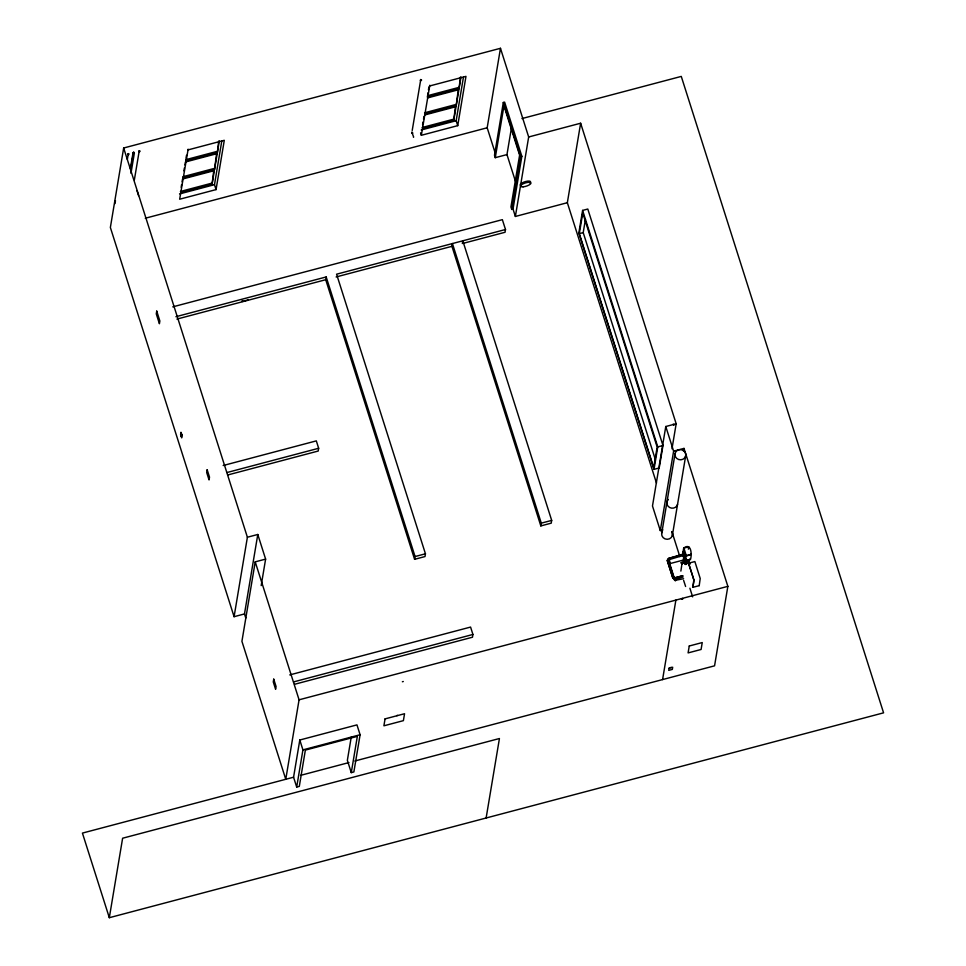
<?xml version="1.0" encoding="UTF-8"?>
<svg xmlns="http://www.w3.org/2000/svg" width="966" height="966" viewBox="0 0 966 966"><rect width="100%" height="100%" fill="white"/><g stroke="black" fill="none" stroke-linecap="round" stroke-linejoin="round"><path stroke-width="1.45" d="M693.938 580.759L693.757 579.709M684.049 549.799C684.037 546.961 683.602 559.362 685.884 555.993C683.578 558.65 683.674 550.137 683.892 548.603M683.747 550.101L683.819 552.721M684.544 558.807L684.737 559.411L683.373 554.653M181.499 434.386L181.077 435.171L181.789 434.966M181.197 434.471L181.149 433.855L181.656 435.364M684.846 559.423L684.713 558.807M411.975 131.931C412.518 135.107 414.221 137.486 413.46 137.317M133.054 152.652C133.972 155.103 135.011 150.901 133.054 152.652L130.374 168.676M683.143 577.004L674.884 579.262L672.879 578.199L667.24 560.365L668.327 558.493L683.699 553.892L683.505 560.038L684.87 564.349M684.121 555.16L683.505 560.038L670.03 563.576L669.571 564.385L669.293 559.604L684.097 555.16M680.861 571.087L681.742 565.327M528.668 136.979L580.638 123.225L567.344 202.703L515.373 216.456L528.668 136.979L500.473 48.3L123.66 148.003L110.366 227.481L234.086 616.694L244.483 613.941L257.789 534.476L247.393 537.229L234.086 616.694M114.978 203.609L115.473 200.65M127.343 159.402L128.08 155.031M131.328 165.307L131.811 162.397M132.306 159.475L133.513 152.205M130.965 173.325L134.371 152.978M134.383 179.797L139.261 150.684C141.857 151.408 137.51 152.616 139.261 150.684M181.161 187.319L181.62 184.554M182.079 181.789L182.55 179.024M183.914 170.861L184.397 167.927M184.892 164.993L185.387 162.059M186.027 158.207L186.523 155.285M188.141 149.187L179.664 199.238L216.046 189.602L224.293 140.311L187.911 149.935M211.651 183.214L180.461 191.461L180.859 192.693L212.037 184.446L213.727 170.777M214.114 168.47L182.924 176.718L183.323 177.949L214.5 169.702L216.565 153.811M216.964 151.421L185.786 159.68L186.172 160.911L217.362 152.652L218.678 141.169M212.037 184.446L214.355 170.62L183.166 178.879M214.5 169.702L217.205 153.582L186.015 161.829M217.362 152.652L219.318 140.927M216.046 189.602L214.488 184.675L221.757 141.181M180.727 434.664L181.053 432.744M180.775 435.521L181.656 435.352M180.763 435.219L181.487 436.27M180.871 434.302L181.584 434.12M180.956 435.606L181.668 435.666M181.294 434.072L181.632 435.533L180.859 435.726M181.451 434.555L181.415 435.835L181.04 434.579M181.91 435.461L181.68 437.852L180.594 434.446L180.956 432.261L182.043 435.678M521.942 118.577L681.272 76.411L883.576 712.836L109.315 917.7L122.622 838.222L499.434 738.519L486.127 817.997M242.2 300.571L242.043 301.489L248.202 299.858M255.217 561.862L241.923 641.327L285.767 779.284L299.074 699.807L255.217 561.862L265.614 559.109L257.789 534.476M261.182 585.601L265.614 559.109M172.781 306.862L502.356 219.656L505.496 229.51L336.579 274.199L425.451 553.796L424.992 556.561L414.595 559.314L325.723 279.717L326.182 276.952L175.909 316.715M223.17 465.527L316.317 440.882L318.659 448.272L318.2 451.037L227.976 474.91M351.274 772.631L357.348 736.358L305.365 750.099L299.303 786.384L296.695 787.073L293.567 777.219L299.798 740.016L356.961 724.886L360.101 734.74L353.87 771.943L351.274 772.631L347.362 760.314L351.238 737.094M296.695 787.073L302.926 749.87L299.798 740.016M412.216 130.47L420.741 79.55C423.337 80.287 418.99 81.494 420.741 79.55M422.601 124.759L423.072 121.994M423.531 119.229L423.989 116.463M460.999 76.978L459.043 88.703L427.853 96.962L427.95 92.796M428.445 89.862L428.928 86.928M429.592 85.986L465.974 76.362L457.727 125.652L421.345 135.288L429.822 85.237M422.528 128.744L453.718 120.496L455.409 106.828M455.795 104.521L424.605 112.781L425.004 114.012L456.181 105.753L458.246 89.862M459.043 88.703L460.359 77.22M453.718 120.496L456.037 106.671L424.847 114.93M456.181 105.753L458.886 89.633L427.697 97.88L427.31 96.648M457.727 125.652L456.157 120.726L463.439 77.232M540.827 525.915L451.943 246.318L452.414 243.553L541.286 523.149L540.827 525.915L551.224 523.161L551.683 520.396L462.799 240.8L462.34 243.565M414.595 559.314L415.066 556.549L326.182 276.952M495.232 153.111L487.178 127.778L500.473 48.3M495.28 157.675L503.95 105.849L519.611 155.115L510.942 206.941L511.726 209.405L513.018 209.067L521.845 156.311L504.614 102.118L503.322 102.468L494.495 155.212L495.28 157.675L506.969 154.584L511.582 127.005M505.496 229.51L505.037 232.275L463.765 243.191M511.726 209.405L520.553 156.661L503.322 102.468M289.764 674.908L470.575 627.067L472.929 634.457L472.471 637.222L294.57 684.29M659.452 466.578L662.978 445.519L587.799 209.03L582.607 210.407L578.839 232.866L654.018 469.355L659.21 467.979M579.31 233.639L582.764 213.027L657.158 447.053L653.704 467.665L579.31 233.639L583.21 232.613L585.432 219.354M654.018 469.355L657.774 446.896L582.607 210.407M580.638 123.225L676.176 423.772L665.779 426.513L652.485 505.991L660.309 530.624L662.905 529.936M671.986 448.792L676.176 423.772M660.309 530.624L673.616 451.146L665.779 426.513M661.795 532.906L675.089 453.428M683.517 451.339L684.013 448.405L673.616 451.146M667.228 560.449L672.879 578.199M668.327 558.493L682.044 554.931M672.36 535.454L685.655 455.976A5.434 5.108 9.5 0 0 678.808 449.782A5.434 5.108 9.5 0 0 676.659 458.355A5.434 5.108 9.5 0 0 685.655 455.976M683.083 551.671L683.687 548.096C691.535 541.95 692.03 555.257 690.436 559.58L685.389 560.884L685.751 559.64A29.052 4.275 75.5 0 1 683.252 551.598L683.083 551.671A29.052 4.275 75.5 0 0 685.582 559.712L685.751 559.64M681.404 562.538L682.056 563.782L682.443 563.202L681.561 563.009L686.234 562.2L685.957 561.331L681.404 562.538L681.851 563.54L682.431 562.973L681.61 562.767L681.585 563.661L686.234 562.2M681.779 562.888L682.105 563.54M662.579 679.581L675.886 600.103M681.851 563.54L682.032 562.888M683.421 554.81L684.677 557.998M685.703 558.155L683.638 558.819L685.788 558.602M685.582 559.712L686.077 555.039L684.157 548.881M685.957 561.331L681.368 562.78L681.646 563.637L682.298 562.767L681.622 563.42M688.335 549.159L688.734 546.792L683.759 548.181M684.013 448.405L727.857 586.35L714.562 665.828L354.8 761.015M699.203 585.662L692.827 587.316L693.83 581.725M692.888 587.328L693.817 579.986M699.215 585.65L700.217 578.525L694.868 561.56L688.468 563.226M684.689 557.925L684.314 559.193L684.966 559.024M684.133 554.182L685.16 556.404L685.993 555.438M683.252 551.598L683.542 555.221A47.298 6.955 75.5 0 0 684.677 558.867L685.329 560.835M688.13 563.806L688.299 563.021M693.793 579.721L693.745 579.564A149.863 22.339 75.2 0 0 688.625 563.54L687.309 560.208M403.293 681.501L402.375 681.755M397.63 715.371L396.7 715.613M682.708 599.149L681.465 599.017L682.576 598.389M671.285 667.397L670.368 667.639M684.942 558.481L684.411 559.338L684.87 558.879M412.663 133.006L412.035 133.272M427.467 95.731L458.645 87.471M422.142 127.512L453.332 119.265M179.555 193.924L214.488 184.675M421.236 129.975L456.157 120.726M145.286 218.244L487.178 127.778M520.553 156.661L521.845 156.311M176.911 319.094L325.723 279.717M336.12 276.964L451.943 246.318M180.847 434.422L181.62 434.205M180.751 435.014L181.789 434.712M180.727 435.135L181.813 434.809M226.986 472.531L318.659 448.272M657.774 446.896L662.978 445.519M415.066 556.549L425.451 553.796M541.286 523.149L551.683 520.396M684.568 557.696L685.208 559.507M685.8 558.481L683.65 558.698M686.488 563.733L684.592 557.575M683.614 578.731L674.666 580.421L674.087 577.233L675.065 577.765L682.962 575.676L675.041 577.813L674.075 577.306L668.75 560.546M293.579 681.911L472.929 634.457M299.074 699.807L727.857 586.35M302.926 749.87L360.101 734.74M293.616 777.207L82.424 833.09L109.315 917.7M300.498 775.384L348.968 762.56M686.077 555.643L691.137 554.339L686.186 556.138M685.244 560.642L690.316 559.374A47.298 6.955 75.5 0 1 690.11 558.746M412.687 133.091L412.011 133.175M673.845 425.209L673.048 424.279L674.328 424.593M684.314 559.036L684.966 559.193M681.489 562.973L682.443 563.202M684.399 558.891L684.858 559.181M688.48 563.142L688.589 563.456A150.382 22.411 75.2 0 1 693.745 579.564M683.795 548.29L683.988 548.917M685.606 586.483L683.638 580.421M688.673 559.845L690.05 564.156M583.21 232.613L655.322 459.454M685.462 559.35L686.766 563.552M684.616 558.408L684.773 558.445M685.8 564.313L684.049 558.795L685.763 564.555M682.056 554.858L682.455 556.223M567.344 202.703L656.482 483.109M672.082 532.181L679.847 556.609M689.893 588.222L692.634 596.855M669.993 565.714L674.691 580.409M506.969 154.584L515.47 181.33M512.68 208.004L515.373 216.456M420.56 132.825L421.345 135.288M123.66 148.003L247.393 537.229M137.015 190.713L138.573 195.639M244.483 613.941L245.787 618.047M669.293 559.604L670.042 563.601M675.053 577.74L675.536 580.868M671.696 531.578A5.434 5.108 9.5 0 1 667.24 539.294A5.434 5.108 9.5 0 1 662.29 531.662M520.831 185.496A5.434 1.678 -17.6 0 1 525.444 181.572A5.434 1.678 -17.6 0 1 529.851 182.972M677.564 504.349A5.434 5.108 9.5 0 1 669.716 507.536A5.434 5.108 9.5 0 1 668.327 499.494M127.862 154.029C128.78 156.468 129.794 152.302 127.862 154.029M156.734 311.112L156.275 313.865L159.402 323.731L159.861 320.966L156.734 311.112M207.171 469.766L206.7 472.531L209.054 479.921L209.513 477.156L207.171 469.766M273.728 679.158L273.269 681.924L275.612 689.313L276.083 686.548L273.728 679.158M385.06 718.885L383.9 725.804L403.39 720.648L404.549 713.729L385.06 718.885M681.61 562.767L682.274 563.661L681.61 562.767M669.088 668.17L668.726 670.356L672.324 669.402L672.686 667.228L669.088 668.17M689.253 646L688.094 652.907L701.087 649.478L702.246 642.559L689.253 646M523.101 186.849A5.434 1.678 -17.6 0 0 530.974 183.117A5.434 1.678 -17.6 0 0 523.222 183.769A5.434 1.678 -17.6 0 0 523.101 186.849"/></g></svg>
